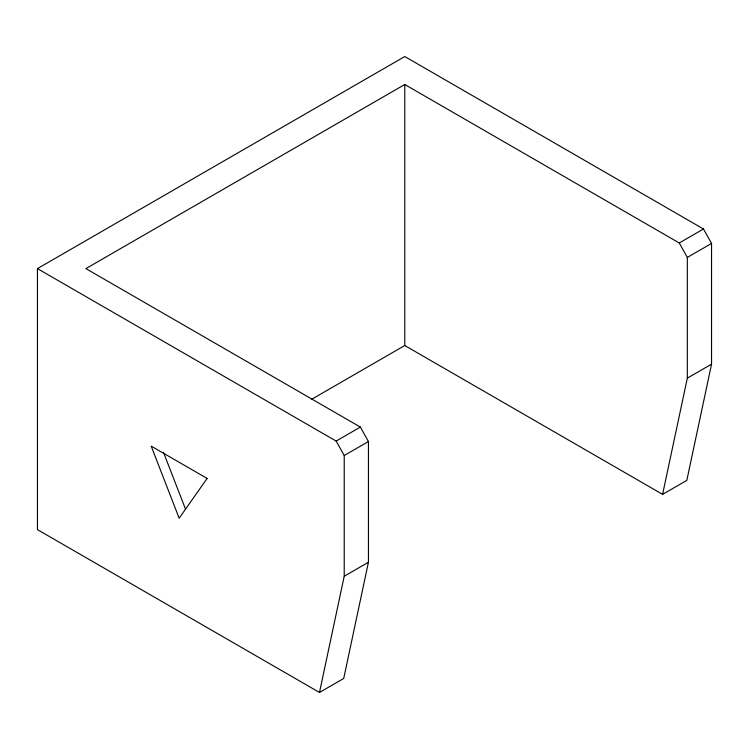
<?xml version="1.0" encoding="UTF-8"?>
<svg xmlns="http://www.w3.org/2000/svg" width="749" height="749" viewBox="0 0 749 749"><rect width="100%" height="100%" fill="white"/><g stroke="black" fill="none" stroke-linecap="round" stroke-linejoin="round"><path stroke-width="1.12" d="M404.778 345.523L404.778 84.506L679.259 242.976L687.329 257.413L687.329 378.142L662.593 494.368L404.778 345.523L311.64 399.292M662.593 494.368L686.814 480.39L711.55 364.164L711.55 243.425L703.48 228.997L404.778 56.54L37.45 268.61L37.45 529.627L319.486 692.46L343.707 678.482L368.442 562.256L368.442 441.517L360.372 427.08L85.892 268.61L404.778 84.506M319.486 692.46L344.222 576.234L344.222 455.504L336.151 441.067L37.45 268.61M336.151 441.067L360.372 427.08M679.259 242.976L703.48 228.997M344.222 455.504L368.442 441.517M687.329 257.413L711.55 243.425M344.222 576.234L368.442 562.256M687.329 378.142L711.55 364.164M163.441 452.246L185.565 509.264M207.127 478.433L179.161 518.224L151.195 446.142L207.127 478.433"/></g></svg>
